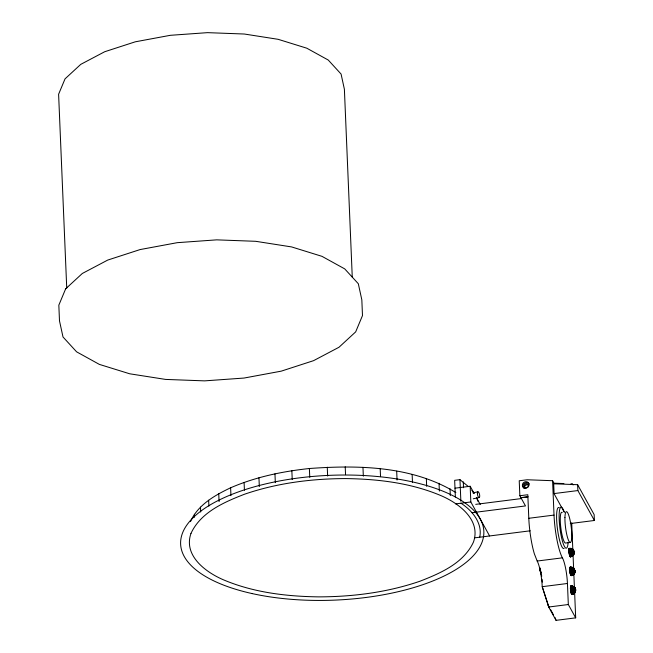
<?xml version="1.0" encoding="UTF-8"?>
<svg xmlns="http://www.w3.org/2000/svg" width="653" height="653" viewBox="0 0 653 653"><rect width="100%" height="100%" fill="white"/><g stroke="black" fill="none" stroke-linecap="round" stroke-linejoin="round"><path stroke-width="0.98" d="M570.257 556.78C580.819 554.919 566.314 541.459 569.106 553.238C570.469 563.686 579.04 546.961 569.261 548.406M570.045 567.253C579.807 565.8 571.285 582.533 569.898 572.077C567.139 560.29 581.545 573.75 571.048 575.62M570.134 567.261L573.963 568.943C575.987 571.506 573.954 574.958 570.951 575.562C574.754 575.456 576.575 569.204 572.24 568.183L573.35 568.281C576.109 570.444 574.607 575.309 571.138 575.628M570.926 586.1L573.293 586.516L574.469 587.953C577.807 589.602 573.138 596.883 571.228 593.365C570.771 591.12 568.69 584.28 573.293 586.516C577.374 588.173 575.317 594.459 572.004 594.426C577.423 593.83 576.166 585.227 570.836 586.092M568.902 549.426L571.457 549.067C575.571 550.283 574.207 556.291 570.167 556.723C575.668 556.283 574.697 547.753 569.179 548.455C574.607 547.467 575.873 556.258 570.347 556.789M573.195 587.569L573.024 587.031L573.799 587.431L573.448 586.655L571.016 586.165L574.754 587.79L575.481 591.292L575.448 589.169L574.616 588.133L570.461 588.614M575.579 590.777C575.848 587.243 575.015 595.52 571.742 594.401L574.191 593.438L574.444 591.724M574.493 572.975L572.983 574.314C567.89 577.913 576.444 573.383 574.713 570.853C574.664 574.256 572.901 574.991 572.852 569.889C572.461 565.882 575.913 571.081 574.534 572.518C572.265 578.101 570.036 573.489 570.608 569.702C569.653 562.437 576.877 574.509 574.338 569.489M572.893 549.85L572.803 552.258L573.62 554.413M569.694 570.216L570.485 569.343C572.959 567.375 575.481 569.881 574.689 572.452C575.089 568.91 573.865 577.358 570.755 575.285C578.713 575.326 571.408 562.07 574.403 573.252M575.448 589.169L575.538 590.949L574.387 592.867C577.366 590.492 574.305 585.349 570.755 586.141C575.464 585.488 573.726 589.888 575.195 592.1M569.538 548.585L572.273 549.304L572.199 552.503L573.097 555.189L574.003 552.397L573.546 550.642L572.216 549.744L573.946 552.152L573.048 553.548L568.943 551.834L570.298 550.854C570.298 548.381 572.248 548.528 569.343 548.414M574.746 572.11L574.713 571.097L573.84 572.395L569.734 570.673L571.081 569.694L571.595 567.408L573.35 568.281L574.02 571.938L572.363 574.869L570.649 575.081M573.024 587.031L575.154 588.573L575.513 590.369L574.632 591.234L570.518 589.512L571.873 588.541L572.379 586.255L572.852 586.614M569.857 556.234L571.571 556.03C578.509 542.659 571.302 564.257 571.212 550.912C572.738 548.079 568.477 547.687 569.824 550.854C569.628 564.869 579.611 546.904 568.983 548.895M573.677 569.114L574.664 570.73L574.534 572.518L574.118 569.351L573.008 568.592C572.885 567.049 568.763 566.992 571.326 567.743L572.061 567.767M570.485 587.112L573.032 586.753L574.999 588.198L575.326 591.365L574.795 592.761L573.465 593.952L571.546 594.132L573.775 593.153L573.701 593.569C569.685 596.222 578.036 590.794 575.13 588.329M572.273 549.304L574.02 552.422L573.701 554.136L572.232 554.928M571.44 593.92L573.146 593.708C577.489 592.597 573.391 582.656 572.795 588.598C572.51 596.687 577.497 591.814 574.469 587.953L574.624 588.565C575.726 588.41 575.677 590.1 574.926 590.745L575.538 590.949M569.669 569.775L573.824 569.294L574.795 571.008L574.403 572.926L574.713 571.097L574.762 571.726M573.848 586.982C572.306 591.765 576.468 595.25 575.056 588.753M570.069 556.609L572.314 555.638L573.914 552.144L573.612 554.087L570.428 556.74L572.02 556.152L572.861 554.675L572.73 555.548L571.399 556.152L569.751 555.981L573.203 554.038L573.669 553.589L573.228 553.099C573.636 550.528 572.395 548.781 569.694 550.503L568.902 551.377M573.685 568.69L572.159 568.273L569.661 568.959L571.081 569.694C570.91 578.068 576.207 573.93 573.783 569.734L573.897 569.065L574.705 570.795L574.477 569.84L573.497 569.775L569.898 572.077L572.583 573.122L573.261 574.624L574.142 573.203M574.477 587.537L575.187 591.765L572.975 593.365L571.228 593.365M573.644 573.514L572.265 574.558M574.02 552.422L573.897 553.605L573.995 552.299M571.448 549.344L572.559 549.442L573.465 550.552L573.742 553.679L573.807 551.336L573.114 550.218C574.167 552.985 574.134 550.887 573.171 551.581L572.167 549.508L568.869 550.12L569.726 551.238L573.228 553.099C575.22 552.03 572.346 549.051 570.763 550.871L568.885 550.936M569.669 568.6L574.664 570.771L574.109 569.465L574.436 569.751M570.461 587.439L572.093 587.863L572.338 588.557C574.02 589.316 576.566 588.786 574.86 590.01L575.595 590.434L573.636 588.1L570.518 586.827L573.146 586.549L571.489 586.231L571.399 588.541C571.424 589.92 571.44 595.699 573.701 593.569M572.257 593.773L571.334 593.667L574.779 591.724L575.587 589.847L573.318 593.912L571.873 588.541L570.444 587.806L573.742 587.194L575.464 589.79L574.689 587.904L572.901 587.627L570.485 589.055M574.738 570.771L572.501 567.677L569.726 567.979L572.844 569.253L574.093 570.934C575.015 570.273 574.958 572.534 574.134 571.897M570.453 588.198L574.811 590.785L575.497 589.83L574.958 591.422L575.489 589.822L575.456 590.524M572.077 594.328L572.877 594.132L574.885 589.773L575.505 589.757L574.689 587.904L575.228 588.59M568.877 549.753L570.518 550.177L570.763 550.871C573.056 552.936 574.803 552.218 573.669 553.589M575.301 591.781L575.546 590.377M569.653 555.679L571.399 555.679C572.542 555.074 574.436 549.165 572.11 551.761L569.106 553.238L571.799 554.283L573.048 553.548M570.436 574.518L572.183 574.518L572.754 573.709L574.093 570.934L573.824 569.294M574.885 589.773L574.616 588.133M573.946 551.809L573.742 553.099M572.983 574.314L572.093 575.293L570.542 574.82L574.705 572.15M479.718 537.215C482.747 523.159 472.078 510.368 460.945 503.21M571.473 555.719L573.358 554.324L571.734 556.225L570.763 550.871L573.383 551.556L573.873 552.838M569.775 571.138L571.367 570.444L571.546 569.71L574.526 571.938M570.567 589.977L572.159 589.292L572.338 588.557L575.317 590.785M572.73 550.406L569.808 548.838L568.934 549.14L572.061 550.414L573.718 552.291L573.546 550.642M573.783 569.734L573.326 568.485M573.848 552.226L573.399 552.707L573.905 552.422M574.052 569.808C575.064 570.926 574.362 569.71 574.02 571.938L574.46 572.428M575.505 589.757L574.983 590.394L575.432 589.912M570.502 556.642L571.399 556.152L570.624 556.299M568.943 551.834L569.351 550.887L568.869 550.512M569.734 570.673L570.142 569.726L569.661 568.959M570.518 589.512L570.926 588.565L570.444 587.806M569.547 555.344L571.799 554.283L571.22 555.197L569.449 554.968L572.322 553.23L573.383 551.556L573.873 551.932L571.873 548.977M573.84 572.395L572.012 574.036L570.24 573.816L573.105 572.077C573.114 570.567 575.04 570.689 574.469 570.208L574.664 570.771M574.632 591.234L572.803 592.883L571.032 592.655L573.897 590.916C574.109 588.761 576.46 590.198 574.893 588.312L575.464 589.561L574.305 587.463M573.791 551.891L573.04 550.446M574.599 570.698L574.191 571.546L574.73 570.64M190.48 521.633C197.867 504.867 214.796 495.3 230.623 487.783C255.568 476.968 282.447 471.401 309.383 468.511C358.668 464.936 412.508 465.989 455.851 492.566M574.093 570.934L574.713 570.918L574.403 570.559L574.664 571.677M575.579 590.083L575.554 590.565M573.261 550.961L573.881 552.103L573.318 550.626L573.644 550.912M573.775 593.153L572.142 594.181L572.877 594.132M572.803 552.258L569.269 554.144L571.057 554.601M573.595 571.097L570.053 572.983L572.583 573.122L572.004 569.751L572.363 567.702L569.963 567.294L571.595 567.408M574.387 589.945L570.844 591.822L573.375 591.961L570.689 590.916L574.697 589.088L573.636 588.1L572.159 589.292M574.436 592.353L574.942 592.01M573.122 552.544L573.538 552.267M573.914 571.391L574.33 571.114M574.705 590.23L575.122 589.953M571.848 573.44L570.338 574.183M572.632 592.287L571.13 593.03M570.518 550.177L572.11 551.761L573.114 551.401L572.061 550.414L568.983 552.299M570.673 556.095L569.963 556.446L570.853 556.413M571.399 556.152L570.567 556.495L571.302 556.446M569.661 569.351L571.367 570.444L572.844 569.253L573.905 570.249L572.901 570.608L571.31 569.016M573.881 551.883L573.75 551.271L573.914 551.956M570.942 483.824L572.42 483.726L573.105 484.975M574.118 588.712L574.624 588.565M570.853 575.448L571.644 575.252M571.644 594.295L572.428 594.099M571.293 575.489L572.093 575.293M569.351 554.568L570.159 554.373M570.142 573.407L570.942 573.22M570.934 592.255L571.734 592.059M569.645 548.749L570.363 548.577M571.146 567.424L570.33 567.433M571.938 586.263L571.122 586.272M573.31 552.087L573.881 552.071M472.935 492.876L477.874 491.823M473.303 498.778L479.229 497.521M571.408 575.138L572.191 574.999M569.694 568.273L573.056 568.143M570.804 548.569L569.041 548.7L569.808 548.838M573.244 568.755L571.473 567.604L569.824 567.539L573.522 569.245M572.379 586.255L570.616 586.386L574.305 588.084M468.454 486.616L459.957 479.661L454.659 480.33L455.361 497.015M454.994 488.183L470.168 486.256L474.021 493.235M455.647 503.887L470.821 501.961L489.603 535.958M564.396 512.401L554.103 493.75L553.638 482.616L552.585 480.714L527.183 479.759L519.225 480.763L519.853 495.741L527.812 494.729L528.799 518.286A32.764 6.008 82.8 0 0 530.383 534.929L531.036 539.117A32.764 6.008 82.8 0 0 534.358 553.826L537.182 561.041A19.655 3.6 82.8 0 1 542.219 586.688L548.683 607.021L556.046 620.35L575.685 617.86L574.583 591.569M527.869 496.762L520.906 497.643L519.853 495.741M527.967 496.892L520.98 497.782L525.485 505.936L472.037 512.719M553.915 493.603L577.872 490.566L594.393 520.482L570.298 523.543M475.743 504.361L521.127 498.598M528.799 518.286L554.022 515.086L552.585 480.714M474.429 537.884L530.22 530.807M570.567 542.39L565.882 542.986A15.517 2.841 82.8 0 1 560.788 527.436A15.517 2.841 82.8 0 1 562.233 512.45M537.182 561.041L562.413 557.842A19.655 3.6 82.8 0 1 567.441 583.488L568.322 604.531L575.685 617.86M567.441 583.488L542.219 586.688L548.544 605.935M548.683 607.021L568.322 604.531M569.179 553.695L570.012 553.63M569.971 572.534L570.795 572.469M570.763 591.381L571.587 591.308M569.775 567.743L570.6 567.686M570.559 586.582L571.383 586.525M574.754 571.53L574.787 571.138M569.106 548.553L569.914 548.544M569.889 567.392L570.698 567.384M570.681 586.239L571.489 586.231M553.801 483.179L563.89 483.555M553.434 483.767L577.619 484.697L594.148 514.613L594.393 520.482M569.041 552.765L572.461 553.891M569.832 571.612L573.252 572.738M570.624 590.451L574.044 591.577M573.718 554.095L573.922 552.258L573.971 552.887M575.073 588.786L574.289 588.614L573.693 589.447L572.093 587.863M568.869 550.12L570.575 551.605M573.848 551.671L573.75 551.271M575.293 588.973L575.456 589.577M571.367 570.444L574.02 571.938L574.664 571.179M471.825 490.248L474.135 493.439M574.836 588.647L575.448 589.61M539.794 568.167L540.978 572.991M548.055 605.053L549.524 607.714M550.512 609.494L553.458 614.824M554.928 617.493L555.417 618.375M476.429 497.594L480.273 504.565M476.592 497.7L478.045 501.439M555.63 619.036L556.046 620.35M539.876 570.183L541.721 575.97M573.008 568.592L573.171 569.179M572.575 552.765L572.689 553.393M573.367 571.612L573.481 572.24M574.15 590.451L574.273 591.079M577.619 484.697L577.872 490.566M571.702 522.816L572.844 550.12M573.016 554.16L573.652 569.326M573.816 573.375L574.452 588.541M540.235 568.053L540.366 571.065M470.168 486.256L470.821 501.961M463.287 481.865L463.532 487.75M459.957 479.661L460.863 501.251M450.031 488.713L450.325 495.586M439.028 483.253L439.355 491.097M426.336 478.453L426.662 486.305M412.141 474.413L412.476 482.265M396.689 471.18L397.057 480.012M380.201 468.813L380.536 476.666M362.962 467.344L363.329 476.184M352.261 277.052L344.392 89.257L341.078 74.042L328.255 60.043L306.796 48.2L278.154 39.319L244.295 34.021L207.515 32.65L170.327 35.311L135.269 41.816L104.717 51.726L80.76 64.361L65.039 78.858L58.607 94.236L66.737 288.128M345.217 466.805L345.551 474.658M327.267 467.197L327.635 476.029M309.383 468.511L309.759 477.343M291.858 470.74L292.226 479.571M274.962 473.833L275.329 482.665M258.955 477.743L259.323 486.583M244.1 482.42L244.426 490.272M230.623 487.783L230.95 495.635M218.747 493.75L219.073 501.602M208.642 500.222L208.895 506.108M200.487 507.103L200.691 512.009M194.398 514.278L194.521 517.217M574.787 571.351L574.787 571.938M573.995 552.511L573.995 553.091M525.102 488.289A2.245 2.008 -28.9 0 1 525.6 485.31A2.245 2.008 -28.9 0 1 528.701 485.628M562.413 557.842A32.764 6.008 82.8 0 1 554.022 515.086M540.717 570.942A21.9 4.016 82.8 0 1 541.051 572.738M541.361 574.575A21.9 4.016 82.8 0 1 541.647 576.444M542.023 579.284A21.9 4.016 82.8 0 1 542.325 582.117M524 488.395A3.453 3.077 -28.9 0 1 524.13 483.636A3.453 3.077 -28.9 0 1 529.134 483.93M564.094 548.406A20.692 3.796 82.8 0 1 557.295 527.673A20.692 3.796 82.8 0 1 559.229 507.691M568.143 542.431A20.692 3.796 82.8 0 1 562.886 542.602A20.692 3.796 82.8 0 1 559.148 514.238A20.692 3.796 82.8 0 1 564.086 511.593M190.97 533.411C183.02 556.078 206.707 573.024 224.926 580.435C254.556 592.671 286.912 596.434 318.737 596.875C352.955 596.785 387.4 592.402 419.855 581.26C440.416 573.285 463.646 563.245 473.474 542.047C481.424 519.38 457.737 502.435 439.526 495.023C409.896 482.787 377.54 479.024 345.715 478.584C311.497 478.673 277.043 483.057 244.589 494.199C224.036 502.173 200.806 512.205 190.97 533.411M65.651 288.846L58.835 305.155L59.488 320.852L63.006 336.981L76.597 351.828L99.354 364.39L129.718 373.794L165.617 379.417L204.609 380.87L244.034 378.054L281.214 371.157L313.603 360.652L339.005 347.249L355.673 331.879L362.488 315.57L361.835 299.866L358.317 283.737L344.727 268.889L321.97 256.335L291.605 246.924L255.707 241.308L216.714 239.855L177.29 242.671L140.109 249.568L107.721 260.074L82.319 273.468L65.651 288.846M571.326 567.743L570.428 567.596L571.326 567.743M572.118 586.59L571.22 586.435L572.118 586.59M477.4 492.95A2.93 1.02 78 0 0 478.959 497.529A2.93 1.02 78 0 0 479.294 493.537A2.93 1.02 78 0 0 477.4 492.95M524.979 487.995A3.453 3.077 -28.9 0 0 528.938 483.628A3.453 3.077 -28.9 0 0 523.249 482.934A3.453 3.077 -28.9 0 0 524.979 487.995M525.804 487.913A2.245 2 -28.9 0 0 528.375 485.073A2.245 2 -28.9 0 0 524.677 484.624A2.245 2 -28.9 0 0 525.804 487.913M564.943 517.519A15.517 2.841 82.8 0 0 569.808 542.325A15.517 2.841 82.8 0 0 570.33 521.429A15.517 2.841 82.8 0 0 564.943 517.519M252.295 593.61A151.741 62.443 -2.4 0 0 483.783 534.432A151.741 62.443 -2.4 0 0 260.596 485.146A151.741 62.443 -2.4 0 0 252.295 593.61"/></g></svg>
